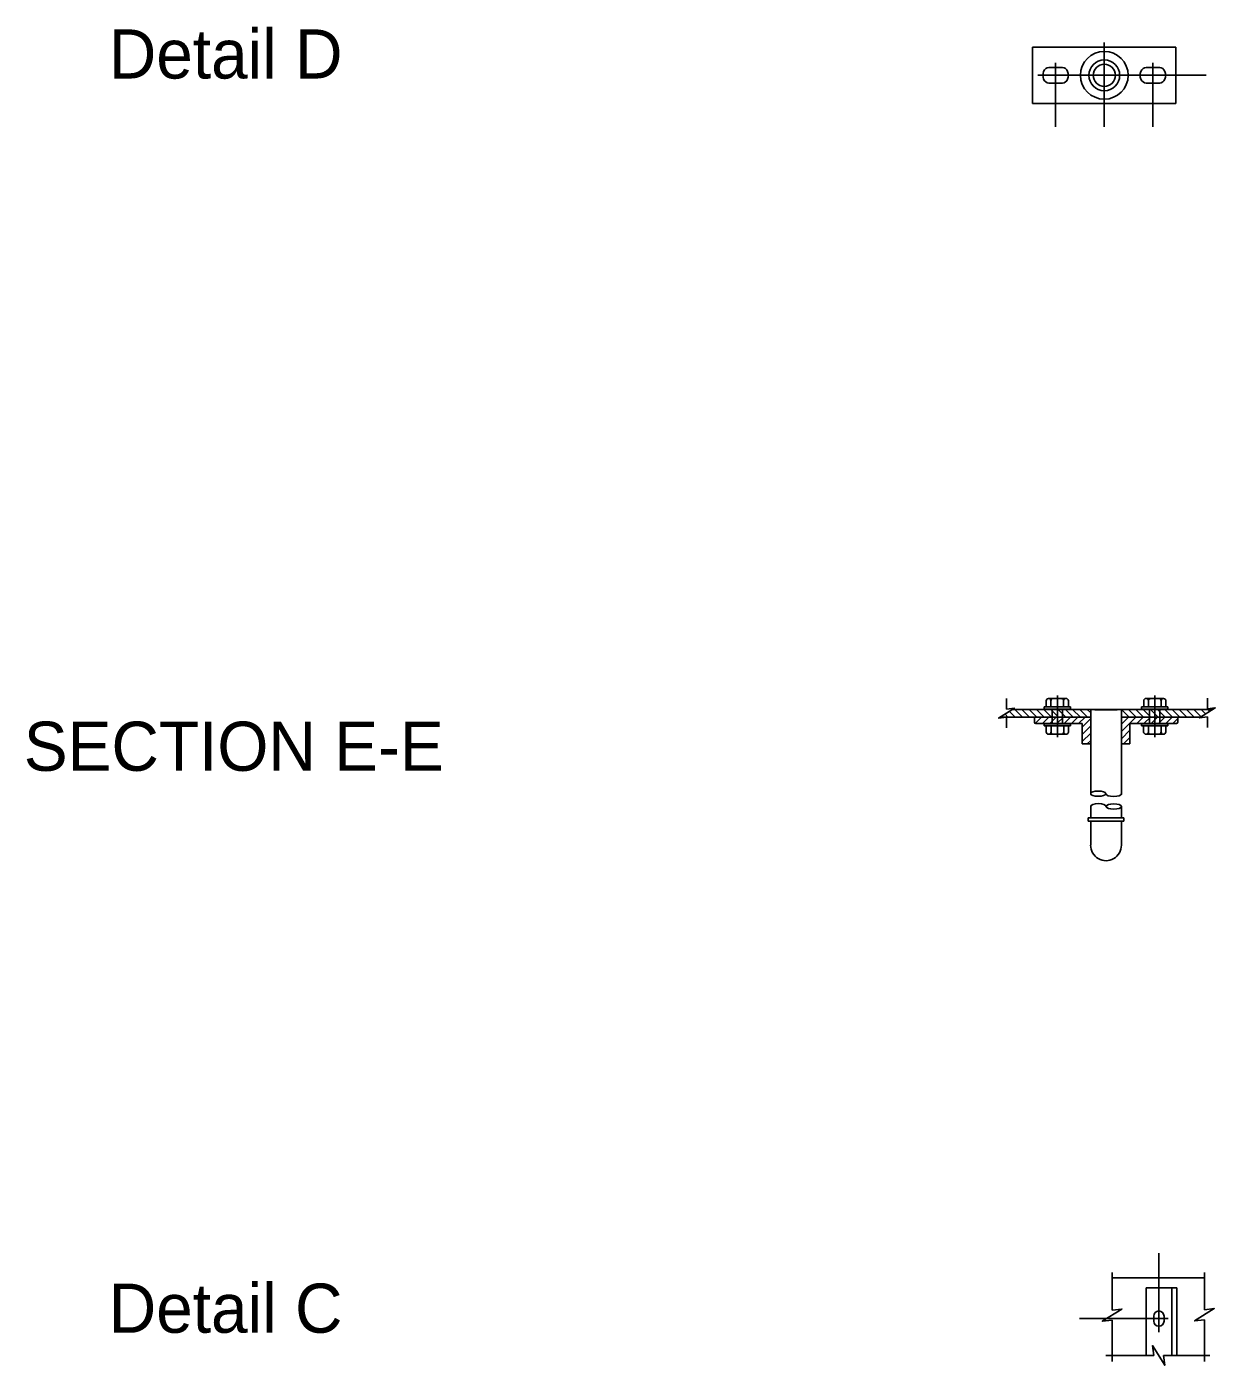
# Model space of a CAD drawing. Extents: x -1048.2 to -1002.8, y 554.1 to 580.
# Drawn here: x -1012.71 to -1007.87, y 567.2 to 572.65 of the extents above; entities that cross this region are included whole.
import ezdxf

# ---------------------------------------------------------------- set-up
doc = ezdxf.new("R2010")
doc.units = 0
for name, color, linetype in [('str_Center-Line-A', 7, 'Continuous'), ('tcd_NO-PLOT', 7, 'Continuous'), ('tcd_SIGN-OVERHEAD', 7, 'Continuous')]:
    doc.layers.add(name, color=color, linetype=linetype)

msp = doc.modelspace()

# ---------------------------------------------------------------- linework, layer by layer
at = {"layer": 'str_Center-Line-A'}
for p, q in [((-1008.3258, 572.5822), (-1008.3258, 572.2385)), ((-1008.5238, 572.2385), (-1008.5238, 572.4986)), ((-1008.1279, 572.2385), (-1008.1279, 572.4986)), ((-1008.5959, 572.4482), (-1007.9116, 572.4482)), ((-1008.5167, 569.755), (-1008.5167, 569.925)), ((-1008.1208, 569.755), (-1008.1208, 569.925)), ((-1008.1036, 567.334), (-1008.1036, 567.6552)), ((-1008.4268, 567.3889), (-1008.0661, 567.3889))]:
    msp.add_line(p, q, dxfattribs=at)
at = {"layer": 'tcd_SIGN-OVERHEAD'}
for p, q in [((-1008.6174, 572.5628), (-1008.0342, 572.5628)), ((-1008.6174, 572.5628), (-1008.6174, 572.3336)), ((-1008.0342, 572.5628), (-1008.0342, 572.3336)), ((-1008.496, 572.4794), (-1008.5515, 572.4794)), ((-1008.1001, 572.4794), (-1008.1557, 572.4794)), ((-1008.496, 572.4169), (-1008.5515, 572.4169)), ((-1008.1001, 572.4169), (-1008.1557, 572.4169)), ((-1008.6174, 572.3336), (-1008.0342, 572.3336)), ((-1008.7237, 569.8684), (-1008.7237, 569.9124)), ((-1008.4813, 569.9126), (-1008.5526, 569.9126)), ((-1008.4955, 569.9126), (-1008.5372, 569.9126)), ((-1008.1562, 569.9126), (-1008.0848, 569.9126)), ((-1008.1413, 569.9126), (-1008.0997, 569.9126)), ((-1007.9064, 569.8701), (-1007.9064, 569.9141)), ((-1008.7115, 569.86), (-1008.6885, 569.837)), ((-1008.6984, 569.8682), (-1008.3641, 569.8682)), ((-1008.6903, 569.8682), (-1008.659, 569.837)), ((-1008.6608, 569.8682), (-1008.6296, 569.837)), ((-1008.6313, 569.8682), (-1008.6001, 569.837)), ((-1008.6019, 569.8682), (-1008.5706, 569.837)), ((-1008.5724, 569.8682), (-1008.5412, 569.837)), ((-1008.4629, 569.8781), (-1008.5702, 569.8781)), ((-1008.5702, 569.8695), (-1008.5702, 569.8781)), ((-1008.4629, 569.8695), (-1008.5702, 569.8695)), ((-1008.5622, 569.878), (-1008.5622, 569.9031)), ((-1008.543, 569.8682), (-1008.5117, 569.837)), ((-1008.5429, 569.878), (-1008.5429, 569.9043)), ((-1008.5375, 569.8682), (-1008.5375, 569.8109)), ((-1008.5135, 569.8682), (-1008.4822, 569.837)), ((-1008.4958, 569.8682), (-1008.4958, 569.8109)), ((-1008.4913, 569.9029), (-1008.4913, 569.878)), ((-1008.484, 569.8682), (-1008.4528, 569.837)), ((-1008.4719, 569.878), (-1008.4719, 569.9035)), ((-1008.4629, 569.8781), (-1008.4629, 569.8695)), ((-1008.4546, 569.8682), (-1008.4233, 569.837)), ((-1008.4251, 569.8682), (-1008.3939, 569.837)), ((-1008.3956, 569.8682), (-1008.3812, 569.8538)), ((-1008.3641, 569.8682), (-1008.2733, 569.8682)), ((-1008.3641, 569.8658), (-1008.2733, 569.8658)), ((-1008.2733, 569.8682), (-1007.8838, 569.8682)), ((-1008.2562, 569.8682), (-1008.225, 569.837)), ((-1008.2267, 569.8682), (-1008.1955, 569.837)), ((-1008.1973, 569.8682), (-1008.166, 569.837)), ((-1008.1745, 569.8781), (-1008.0672, 569.8781)), ((-1008.1745, 569.8781), (-1008.1745, 569.8695)), ((-1008.1745, 569.8695), (-1008.0672, 569.8695)), ((-1008.1678, 569.8682), (-1008.1366, 569.837)), ((-1008.1655, 569.878), (-1008.1655, 569.9035)), ((-1008.1462, 569.9029), (-1008.1462, 569.878)), ((-1008.1417, 569.8682), (-1008.1417, 569.8109)), ((-1008.1384, 569.8682), (-1008.1071, 569.837)), ((-1008.1089, 569.8682), (-1008.0776, 569.837)), ((-1008.1, 569.8682), (-1008.1, 569.8109)), ((-1008.0946, 569.878), (-1008.0946, 569.9043)), ((-1008.0794, 569.8682), (-1008.0482, 569.837)), ((-1008.0753, 569.878), (-1008.0753, 569.9031)), ((-1008.0672, 569.8695), (-1008.0672, 569.8781)), ((-1008.05, 569.8682), (-1008.0187, 569.837)), ((-1008.0205, 569.8682), (-1007.9893, 569.837)), ((-1007.991, 569.8682), (-1007.9598, 569.837)), ((-1007.9616, 569.8682), (-1007.9317, 569.8383)), ((-1007.9321, 569.8682), (-1007.9135, 569.8496)), ((-1007.9027, 569.8682), (-1007.8954, 569.861)), ((-1008.7484, 569.837), (-1008.3812, 569.837)), ((-1008.7297, 569.8487), (-1008.7179, 569.837)), ((-1008.7237, 569.7924), (-1008.7237, 569.8364)), ((-1008.6103, 569.8161), (-1008.6103, 569.837)), ((-1008.6064, 569.8114), (-1008.5809, 569.837)), ((-1008.6051, 569.8109), (-1008.4159, 569.8109)), ((-1008.5775, 569.8109), (-1008.5514, 569.837)), ((-1008.463, 569.8099), (-1008.5703, 569.8099)), ((-1008.5703, 569.8099), (-1008.5703, 569.8014)), ((-1008.548, 569.8109), (-1008.522, 569.837)), ((-1008.5185, 569.8109), (-1008.4925, 569.837)), ((-1008.4891, 569.8109), (-1008.463, 569.837)), ((-1008.463, 569.8014), (-1008.463, 569.8099)), ((-1008.4596, 569.8109), (-1008.4336, 569.837)), ((-1008.4302, 569.8109), (-1008.4041, 569.837)), ((-1008.4159, 569.7957), (-1008.3812, 569.8304)), ((-1008.2562, 569.8388), (-1008.2544, 569.837)), ((-1008.2562, 569.778), (-1008.1973, 569.837)), ((-1008.2562, 569.8075), (-1008.2267, 569.837)), ((-1008.2562, 569.837), (-1007.9338, 569.837)), ((-1008.2215, 569.8109), (-1008.0323, 569.8109)), ((-1008.1939, 569.8109), (-1008.1678, 569.837)), ((-1008.1745, 569.8099), (-1008.0672, 569.8099)), ((-1008.1745, 569.8014), (-1008.1745, 569.8099)), ((-1008.1644, 569.8109), (-1008.1384, 569.837)), ((-1008.1349, 569.8109), (-1008.1089, 569.837)), ((-1008.1055, 569.8109), (-1008.0794, 569.837)), ((-1008.076, 569.8109), (-1008.05, 569.837)), ((-1008.0672, 569.8099), (-1008.0672, 569.8014)), ((-1008.0465, 569.8109), (-1008.0271, 569.8304)), ((-1008.0271, 569.8161), (-1008.0271, 569.837)), ((-1007.9064, 569.7941), (-1007.9064, 569.8381)), ((-1008.463, 569.8014), (-1008.5703, 569.8014)), ((-1008.5621, 569.8013), (-1008.5621, 569.7762)), ((-1008.4811, 569.7666), (-1008.5525, 569.7666)), ((-1008.5427, 569.8013), (-1008.5427, 569.7749)), ((-1008.4911, 569.7763), (-1008.4911, 569.8013)), ((-1008.4718, 569.8013), (-1008.4718, 569.7757)), ((-1008.4159, 569.7662), (-1008.3812, 569.8009)), ((-1008.4159, 569.7368), (-1008.3812, 569.7715)), ((-1008.2562, 569.7486), (-1008.2215, 569.7833)), ((-1008.2477, 569.7276), (-1008.2215, 569.7538)), ((-1008.1745, 569.8014), (-1008.0672, 569.8014)), ((-1008.1657, 569.8013), (-1008.1657, 569.7757)), ((-1008.1564, 569.7666), (-1008.085, 569.7666)), ((-1008.1464, 569.7763), (-1008.1464, 569.8013)), ((-1008.0948, 569.8013), (-1008.0948, 569.7749)), ((-1008.0754, 569.8013), (-1008.0754, 569.7762)), ((-1008.4159, 569.7276), (-1008.3812, 569.7276)), ((-1008.3956, 569.7276), (-1008.3812, 569.742)), ((-1008.2562, 569.7276), (-1008.2215, 569.7276)), ((-1008.3918, 569.4268), (-1008.2458, 569.4268)), ((-1008.3918, 569.4268), (-1008.3918, 569.4129)), ((-1008.3812, 569.4268), (-1008.3812, 569.473)), ((-1008.2562, 569.4337), (-1008.2562, 569.473)), ((-1008.2562, 569.4268), (-1008.2562, 569.473)), ((-1008.2458, 569.4268), (-1008.2458, 569.4129)), ((-1008.3918, 569.4129), (-1008.2458, 569.4129)), ((-1008.3812, 569.3155), (-1008.3812, 569.4129)), ((-1008.2562, 569.3155), (-1008.2562, 569.4129)), ((-1008.2562, 569.3155), (-1008.2562, 569.4129)), ((-1008.2942, 567.5767), (-1008.2942, 567.4674)), ((-1007.9185, 567.5767), (-1007.9185, 567.4789)), ((-1008.2942, 567.5556), (-1007.9185, 567.5556)), ((-1008.2942, 567.4781), (-1008.2942, 567.4231)), ((-1008.1555, 567.5139), (-1008.0307, 567.5139)), ((-1008.1555, 567.2393), (-1008.1555, 567.5139)), ((-1008.0515, 567.2393), (-1008.0515, 567.5139)), ((-1008.0307, 567.2393), (-1008.0307, 567.5139)), ((-1007.9185, 567.4796), (-1007.9185, 567.4246)), ((-1008.2942, 567.3831), (-1008.2942, 567.3281)), ((-1008.1244, 567.3785), (-1008.1244, 567.3993)), ((-1008.0828, 567.3785), (-1008.0828, 567.3993)), ((-1007.9185, 567.3846), (-1007.9185, 567.3296)), ((-1008.2942, 567.3408), (-1008.2942, 567.2143)), ((-1007.9185, 567.3397), (-1007.9185, 567.2143)), ((-1008.3198, 567.2393), (-1008.1798, 567.2393)), ((-1008.1248, 567.2393), (-1008.1798, 567.2393)), ((-1008.0298, 567.2393), (-1008.0848, 567.2393)), ((-1008.0298, 567.2393), (-1007.8958, 567.2393))]:
    msp.add_line(p, q, dxfattribs=at)
for points in [[(-1008.7237, 569.8684), (-1008.6917, 569.8724), (-1008.7557, 569.8324), (-1008.7237, 569.8364)], [(-1008.3812, 569.5221), (-1008.3812, 569.8682)], [(-1008.2562, 569.5221), (-1008.2562, 569.8682)], [(-1007.9064, 569.8701), (-1007.8744, 569.8741), (-1007.9384, 569.8341), (-1007.9064, 569.8381)], [(-1008.4159, 569.7276), (-1008.4159, 569.8109)], [(-1008.2215, 569.7276), (-1008.2215, 569.8109)], [(-1008.2942, 567.3831), (-1008.3342, 567.3781), (-1008.2542, 567.4281), (-1008.2942, 567.4231)], [(-1007.9185, 567.3846), (-1007.9585, 567.3796), (-1007.8785, 567.4296), (-1007.9185, 567.4246)], [(-1008.1248, 567.2393), (-1008.1298, 567.2793), (-1008.0798, 567.1993), (-1008.0848, 567.2393)]]:
    msp.add_lwpolyline(points, dxfattribs=at)
for radius in [0.0972, 0.0625, 0.0454]:
    msp.add_circle((-1008.3258, 572.4482), radius, dxfattribs=at)
for centre, radius, start, end in [((-1008.5526, 569.9029), 0.00967, 8.2125, 179.2776), ((-1008.5331, 569.9029), 0.00967, 91.8976, 179.5004), ((-1008.5009, 569.9029), 0.00967, 359.6015, 87.0732), ((-1008.4816, 569.9029), 0.00967, 3.6172, 175.1952), ((-1008.1559, 569.9029), 0.00967, 4.8048, 176.3828), ((-1008.1365, 569.9029), 0.00967, 92.9268, 180.3985), ((-1008.1044, 569.9029), 0.00967, 0.4996, 88.1024), ((-1008.0849, 569.9029), 0.00967, 0.7224, 171.7875), ((-1008.6051, 569.8161), 0.00521, 180, 270), ((-1008.0323, 569.8161), 0.00521, 270, 0), ((-1008.5524, 569.7763), 0.00967, 180.7224, 351.7875), ((-1008.5329, 569.7764), 0.00967, 180.4996, 268.1024), ((-1008.5008, 569.7763), 0.00967, 272.9268, 0.3985), ((-1008.4814, 569.7763), 0.00967, 184.8048, 356.3828), ((-1008.156, 569.7763), 0.00967, 183.6172, 355.1952), ((-1008.1367, 569.7763), 0.00967, 179.6015, 267.0732), ((-1008.1046, 569.7764), 0.00967, 271.8976, 359.5004), ((-1008.0851, 569.7763), 0.00967, 188.2125, 359.2776), ((-1008.3188, 569.315), 0.0626, 179.5678, 0.4321), ((-1008.1036, 567.3993), 0.0208, 90, 180), ((-1008.1036, 567.3993), 0.0208, 0, 90), ((-1008.1036, 567.3785), 0.0208, 180, 270), ((-1008.1036, 567.3785), 0.0208, 270, 0)]:
    msp.add_arc(centre, radius, start, end, dxfattribs=at)
for centre, major_axis, ratio, start_param, end_param in [((-1008.5515, 572.4482), (0, 0.0313), 0.777694, 6.283185, 9.424778), ((-1008.496, 572.4482), (0, -0.0313), 0.777694, 6.283185, 9.424778), ((-1008.1557, 572.4482), (0, 0.0313), 0.777694, 6.283185, 9.424778), ((-1008.1001, 572.4482), (0, -0.0313), 0.777694, 6.283185, 9.424778), ((-1008.3498, 569.473), (0.0314, 0), 0.373625, 0.000001, 3.141593), ((-1008.2877, 569.5251), (-0.0314, 0), 0.373625, 0.000001, 3.141593)]:
    msp.add_ellipse(centre, major_axis=major_axis, ratio=ratio, start_param=start_param, end_param=end_param, dxfattribs=at)
for centre, major_axis in [((-1008.3503, 569.5251), (-0.0309, 0)), ((-1008.2872, 569.473), (0.0309, 0))]:
    msp.add_ellipse(centre, major_axis=major_axis, ratio=0.348436, dxfattribs=at)

# ---------------------------------------------------------------- texts
at = {"layer": 'tcd_NO-PLOT'}
for s, height, p in [('Detail D', 0.2, (-1012.377, 572.4351)), ('SECTION E-E', 0.199999, (-1012.7231, 569.6181)), ('Detail C', 0.2, (-1012.3773, 567.3315))]:
    msp.add_text(s, height=height, dxfattribs=at).set_placement(p)

doc.saveas('drawing.dxf')
